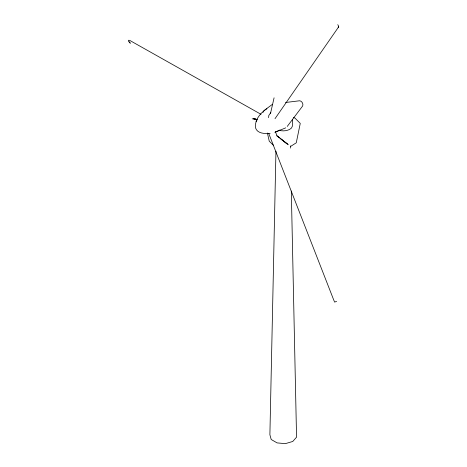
<?xml version="1.0" encoding="UTF-8"?>
<svg xmlns="http://www.w3.org/2000/svg" width="467" height="467" viewBox="0 0 467 467"><rect width="100%" height="100%" fill="white"/><g stroke="black" fill="none" stroke-linecap="round" stroke-linejoin="round"><path stroke-width="0.7" d="M275.95 151.191L269.891 434.736L271.199 439.494L277.094 442.897L285.331 443.65L292.762 441.467L296.551 437.176L291.309 191.056M274.082 97.819L270.457 113.656L270.796 112.623L268.799 115.46L268.618 117.661M266.926 108.747C260.528 112.664 254.433 120.06 255.554 127.952C257.405 133.755 265.174 133.755 270.113 133.48M256.12 121.677L257.241 119.202M262.997 112.436L263.586 111.134L264.987 109.833L272.232 104.497M274.999 118.694L338.038 27.775L338.733 26.391L337.775 24.675M338.26 27.43L338.593 26.882M287.228 126.446L302.651 105.986C303.562 103.931 301.875 101 299.639 100.767L285.506 102.501M290.363 146.585L296.271 142.797L300.258 123.393L294.875 118.011L293.474 117.649M279.931 130.024L274.812 132.319M285.716 127.853L275.641 132.021M336.608 301.349L334.646 302.108L333.695 299.919L268.712 133.399M252.203 118.811L256.074 119.173L253.342 118.822M253.972 118.875L255.28 119.015L256.99 120.007M279.231 130.316C282.588 131.274 286.306 130.976 289.476 129.499C293.597 127.824 292.564 122.944 292.552 119.429M261.03 114.322L131.77 41.551C128.548 39.31 126.674 39.934 130.328 43.227L129.184 41.756M278.373 137.059L279.482 137.911M281.146 139.195L288.361 144.752M276.715 135.786L279.523 137.963M280.649 138.833L287.392 144.058L276.937 135.628L275.437 131.77M273.662 145.57L269.249 141.157L267.404 133.007M290.351 145.908L290.398 148.092"/></g></svg>
